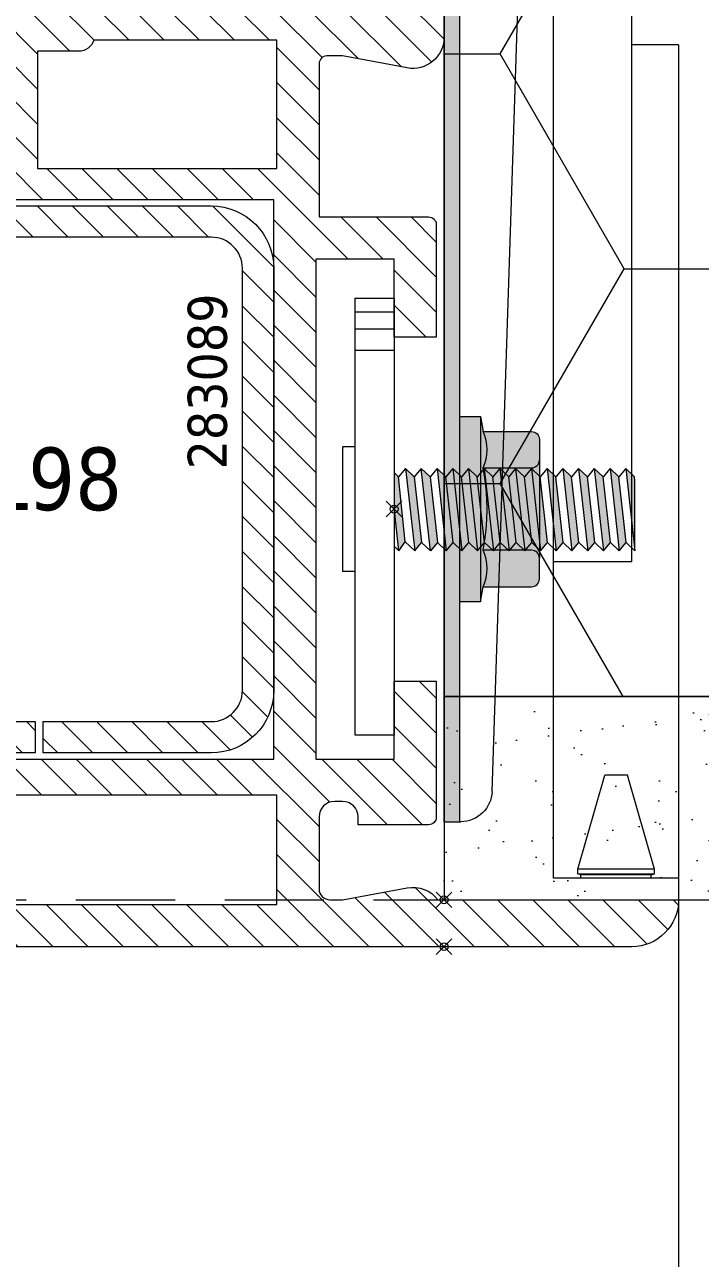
# Model space of a CAD drawing. Header units: millimetres. Extents: x -20000 to 230000, y -17405 to 25402.
# Drawn here: x 45348.2 to 45391.4, y -5975 to -5896.1 of the extents above; entities that cross this region are included whole.
import ezdxf

# ---------------------------------------------------------------- set-up
doc = ezdxf.new("R2010")
doc.units = ezdxf.units.MM
doc.header["$PDMODE"] = 35
doc.header["$PDSIZE"] = 0.5
doc.linetypes.add('CACHE', pattern=[9.524999999999999, 6.35, -3.175])
doc.layers.get('0').update_dxf_attribs({"lineweight": 13})
doc.layers.get('Defpoints').update_dxf_attribs({"true_color": 0xc2a584})
doc.layers.add('0 - Invisible', color=43, linetype='Continuous', lineweight=0, plot=False)
for name, color, linetype, lineweight in [('1 - Acier', 160, 'Continuous', 13), ('1 - INTERROMPU', 253, 'CACHE', 13), ('1 - Isolant', 132, 'Continuous', 13), ('1 - Platre', 252, 'Continuous', 13), ('1 - PVC', 7, 'Continuous', 13)]:
    doc.layers.add(name, color=color, linetype=linetype, lineweight=lineweight)
doc.layers.add('1 - Cache', color=7, linetype='Continuous', lineweight=0, true_color=0xffffff)
doc.styles.add('Texte Poralu', font='tahomabd.ttf')
doc.dimstyles.new('30 - 1000', dxfattribs={"dimtxt": 10, "dimasz": 10, "dimexe": 5, "dimexo": 2.5, "dimgap": 5, "dimtad": 1, "dimdec": 1, "dimtxsty": 'Texte Poralu', "dimcen": 5, "dimazin": 0, "dimtfac": 1, "dimtdec": 1, "dimtmove": 0, "dimatfit": 3, "dimfxl": 1, "dimarcsym": 0})

# ---------------------------------------------------------------- blocks, each defined once
blk = doc.blocks.new('*U437')
at = {"layer": '1 - Isolant'}
h = blk.add_hatch(dxfattribs=at)
h.set_pattern_fill('HONEY', color=256, scale=5)
h.set_pattern_definition([(0, (47.49993897719287, -1.4210854715202e-14), (23.8125, 13.748153225), [15.875, -31.75]), (120, (47.49993897719287, -1.4210854715202e-14), (-23.81249994797095, 13.74815331511695), [15.87499999999996, -31.74999999999991]), (59.99999999999999, (47.49993897719287, -1.4210854715202e-14), (5.202904551637744e-08, 27.49630654011694), [-31.75, 15.875])])
h.paths.add_polyline_path([(150.0000385328185, -87.00000000000001), (150.0000385328185, 0), (7.499900444374376, 0), (7.499900444374376, -87.00000000000001)])
at = {"layer": '1 - Platre'}
h = blk.add_hatch(dxfattribs=at)
h.set_pattern_fill('AR-SAND', color=256, scale=0.1)
h.set_pattern_definition([(37.50000000000001, (47.49993897719287, -1.4210854715202e-14), (-0.1600031295984046, 4.894132373293424), [0, -3.860800000000001, 0, -4.318000000000001, 0, -4.1275]), (7.499999999999999, (47.49993897719287, -1.4210854715202e-14), (4.495232831380027, 7.168251005683543), [0, -2.0828, 0, -3.4798, 0, -1.3335]), (327.5, (44.37573897719287, -1.4210854715202e-14), (7.90992370241458, 0.01437184678545691), [0, -1.27, 0, -4.572, 0, -5.969]), (317.5, (44.37573897719287, -1.4210854715202e-14), (7.635564524722972, 2.229293232572162), [0, -0.635, 0, -2.9972, 0, -3.429])])
h.paths.add_polyline_path([(150.0000385328185, -100), (150.0000385328185, -87.00000000000001), (7.499900444374376, -87.00000000000001), (7.499900444374376, -100)])
at = {"layer": '1 - Isolant'}
blk.add_lwpolyline([(150.0000385328185, 0), (7.499900444374376, 0), (7.499900444374376, -87.00000000000001), (150.0000385328185, -87.00000000000001)], dxfattribs=at)
at = {"layer": '1 - Platre'}
blk.add_lwpolyline([(150.0000385328185, -87.00000000000001), (7.499900444374376, -87.00000000000001), (7.499900444374376, -100), (150.0000385328185, -100)], dxfattribs=at)
blk = doc.blocks.new('*U416')
at = {"layer": '1 - Acier', "linetype": 'ByBlock'}
h = blk.add_hatch(color=256, dxfattribs=at)
h.paths.add_polyline_path([(95, 5.817072295949927e-15), (95, -0.9999999999999942), (32.4142135623697, -0.999999999999998), (32, 1.959434878635765e-15)])
h.paths.add_polyline_path([(1.000000000000002, -32.41421356237333), (1.959434878635765e-15, -32), (32, 1.959434878635765e-15), (32.4142135623697, -0.999999999999998)])
h.paths.add_polyline_path([(1.000000000000004, -70), (4.286263797015736e-15, -70), (1.959434878635765e-15, -32), (1.000000000000002, -32.41421356237333)])
for p, q in [((95, 5.817072295949927e-15), (32, 1.959434878635765e-15)), ((95, 5.817072295949927e-15), (95, -1.064573057123192)), ((95, -0.9999999999999942), (32.4142135623697, -0.999999999999998)), ((93.065614915904, -3.06349643805151), (34.07106781186303, -4.999999999999998))]:
    blk.add_line(p, q, dxfattribs=at)
blk.add_arc((93, -1.064573057123192), 2, 271.8800662418413, 0, dxfattribs=at)
blk = doc.blocks.new('*U417')
at = {"layer": '1 - Acier', "linetype": 'ByBlock'}
h = blk.add_hatch(color=256, dxfattribs=at)
h.paths.add_polyline_path([(-0.1319388488609541, 9.094947017729282e-13), (-2.341059734662849, 9.094947017729282e-13), (-2.071149410279758, -0.2876097322105124), (2.100806369788188, -0.7085434022692425), (2.672532832795696, -0.3116070413443595)])
h.paths.add_polyline_path([(-2.598227167200093, -0.7321226444573767), (-2.071149410285215, -1.293763600085185), (2.145455075873543, -1.76227382147863), (2.672532832799334, -1.317760909228127)])
h.paths.add_polyline_path([(-2.598227167203731, -1.738276512335688), (-2.071149410281577, -2.299917467968953), (2.145455075879, -2.768427689362397), (2.672532832797515, -2.323914777110076)])
h.paths.add_polyline_path([(-2.598227167201912, -2.744430380219455), (-2.071149410285215, -3.306071335849083), (2.145455075879, -3.774581557242527), (2.672532832797515, -3.330068644990206)])
h.paths.add_polyline_path([(-2.598227167200093, -3.750584248103223), (-2.071149410283396, -4.312225203731032), (2.145455075879, -4.780735425126295), (2.672532832797515, -4.336222512872155)])
h.paths.add_polyline_path([(-2.598227167201912, -4.756738115983353), (-2.071149410283396, -5.3183790716148), (2.145455075880819, -5.786889293008244), (2.672532832799334, -5.342376380754104)])
h.paths.add_polyline_path([(-2.598227167201912, -5.762891983865302), (-2.071149410285215, -6.324532939494929), (2.145455075877181, -6.793043160886555), (2.672532832797515, -6.348530248637871)])
h.paths.add_polyline_path([(-2.598227167201912, -6.769045851747251), (-2.071149410285215, -7.330686807378697), (2.145455075877181, -7.799197028770323), (2.672532832797515, -7.35468411651982)])
h.paths.add_polyline_path([(-2.598227167200093, -7.7751997196292), (-2.071149410283396, -8.336840675260646), (2.145455075880819, -8.805350896652271), (2.672532832799334, -8.360837984398131)])
h.paths.add_polyline_path([(-2.598227167203731, -8.78135358750933), (-2.071149410283396, -9.342994543142595), (2.145455075879, -9.81150476453604), (2.672532832795696, -9.366991852281899)])
h.paths.add_polyline_path([(-2.598227167201912, -9.787507455391278), (-2.071149410283396, -10.34914841102272), (2.145455075879, -10.81765863241617), (2.672532832797515, -10.37314572016567)])
h.paths.add_polyline_path([(-2.598227167201912, -10.79366132327323), (-2.071149410283396, -11.35530227890649), (2.145455075875362, -11.82381250029994), (2.672532832795696, -11.3792995880458)])
h.paths.add_polyline_path([(-2.598227167201912, -11.79981519115518), (-2.071149410283396, -12.36145614678844), (2.145455075877181, -12.82996636818007), (2.672532832799334, -12.38545345592956)])
h.paths.add_polyline_path([(-2.598227167201912, -12.80596905903712), (-2.071149410283396, -13.36761001467039), (2.145455075877181, -13.83612023606383), (2.672532832795696, -13.39160732380969)])
h.paths.add_polyline_path([(-2.598227167200093, -13.81212292692271), (-2.071149410283396, -14.37376388255052), (2.145455075879, -14.84227410394396), (2.672532832799334, -14.39776119169346)])
h.paths.add_polyline_path([(-2.598227167201912, -14.81827679480284), (-2.071149410283396, -15.37991775043429), (-1.809540957738135, -15.40898527014633), (2.666520869714077, -15.40898527015179), (2.672532832793877, -15.40391505957177)])
for p, q in [((-2.598227167201912, -1.738276512339326), (-2.5702682626561, -1.714697270149372)), ((-2.071149410283396, -2.299917467968953), (-2.598227167201912, -1.738276512339326)), ((-2.598227167201912, -2.744430380219455), (-2.071149410283396, -2.299917467968953)), ((-2.071149410283396, -3.306071335850902), (-2.598227167201912, -2.744430380219455)), ((-2.598227167201912, -2.744430380219455), (2.672532832797515, -3.330068644990206)), ((2.672532832797515, -3.330068644990206), (2.145455075877181, -2.768427689360578)), ((-2.598227167201912, -3.750584248101404), (-2.071149410283396, -3.306071335850902)), ((-2.071149410283396, -4.312225203732851), (-2.598227167201912, -3.750584248101404)), ((-2.598227167201912, -3.750584248101404), (2.672532832797515, -4.336222512872155)), ((2.145455075877181, -3.774581557242527), (-2.071149410283396, -3.306071335850902)), ((2.672532832797515, -3.330068644990206), (2.145455075877181, -3.774581557242527)), ((2.672532832797515, -4.336222512872155), (2.145455075877181, -3.774581557242527)), ((-2.598227167201912, -4.756738115983353), (-2.071149410283396, -4.312225203732851)), ((2.145455075877181, -4.780735425124476), (-2.071149410283396, -4.312225203732851)), ((2.672532832797515, -4.336222512872155), (2.145455075877181, -4.780735425124476)), ((-2.071149410283396, -5.3183790716148), (-2.598227167201912, -4.756738115983353)), ((-2.598227167201912, -4.756738115983353), (2.672532832797515, -5.342376380754104)), ((-2.598227167201912, -5.762891983865302), (-2.071149410283396, -5.3183790716148)), ((2.145455075877181, -5.786889293006425), (-2.071149410283396, -5.3183790716148)), ((2.672532832797515, -5.342376380754104), (2.145455075877181, -4.780735425124476)), ((2.672532832797515, -5.342376380754104), (2.145455075877181, -5.786889293006425)), ((-2.071149410283396, -6.324532939496748), (-2.598227167201912, -5.762891983865302)), ((-2.598227167201912, -5.762891983865302), (2.672532832797515, -6.348530248636052)), ((2.672532832797515, -6.348530248636052), (2.145455075877181, -5.786889293006425)), ((-2.598227167201912, -6.769045851747251), (-2.071149410283396, -6.324532939496748)), ((-2.071149410283396, -7.330686807378697), (-2.598227167201912, -6.769045851747251)), ((-2.598227167201912, -6.769045851747251), (2.672532832797515, -7.354684116518001)), ((2.145455075877181, -6.793043160888374), (-2.071149410283396, -6.324532939496748)), ((2.672532832797515, -6.348530248636052), (2.145455075877181, -6.793043160888374)), ((2.672532832797515, -7.354684116518001), (2.145455075877181, -6.793043160888374)), ((-2.598227167201912, -7.7751997196292), (-2.071149410283396, -7.330686807378697)), ((-2.071149410283396, -8.336840675260646), (-2.598227167201912, -7.7751997196292)), ((-2.598227167201912, -7.7751997196292), (2.672532832797515, -8.36083798439995)), ((2.145455075877181, -7.799197028770323), (-2.071149410283396, -7.330686807378697)), ((2.672532832797515, -7.354684116518001), (2.145455075877181, -7.799197028770323)), ((2.672532832797515, -8.36083798439995), (2.145455075877181, -7.799197028770323)), ((-2.598227167201912, -8.781353587511148), (-2.071149410283396, -8.336840675260646)), ((2.145455075877181, -8.805350896652271), (-2.071149410283396, -8.336840675260646)), ((2.672532832797515, -8.36083798439995), (2.145455075877181, -8.805350896652271)), ((-2.071149410283396, -9.342994543142595), (-2.598227167201912, -8.781353587511148)), ((-2.598227167201912, -8.781353587511148), (2.672532832797515, -9.366991852281899)), ((-2.598227167201912, -9.787507455393097), (-2.071149410283396, -9.342994543142595)), ((2.145455075877181, -9.81150476453422), (-2.071149410283396, -9.342994543142595)), ((2.672532832797515, -9.366991852281899), (2.145455075877181, -8.805350896652271)), ((2.672532832797515, -9.366991852281899), (2.145455075877181, -9.81150476453422)), ((-2.071149410283396, -10.34914841102454), (-2.598227167201912, -9.787507455393097)), ((-2.598227167201912, -9.787507455393097), (2.672532832797515, -10.37314572016385)), ((2.672532832797515, -10.37314572016385), (2.145455075877181, -9.81150476453422)), ((-2.598227167201912, -10.79366132327505), (-2.071149410283396, -10.34914841102454)), ((-2.071149410283396, -11.35530227890649), (-2.598227167201912, -10.79366132327505)), ((-2.598227167201912, -10.79366132327505), (2.672532832797515, -11.3792995880458)), ((2.145455075877181, -10.81765863241617), (-2.071149410283396, -10.34914841102454)), ((2.672532832797515, -10.37314572016385), (2.145455075877181, -10.81765863241617)), ((2.672532832797515, -11.3792995880458), (2.145455075877181, -10.81765863241617)), ((-2.598227167201912, -11.79981519115699), (-2.071149410283396, -11.35530227890649)), ((-2.071149410283396, -12.36145614678844), (-2.598227167201912, -11.79981519115699)), ((-2.598227167201912, -11.79981519115699), (2.672532832797515, -12.38545345592775)), ((2.145455075877181, -11.82381250029812), (-2.071149410283396, -11.35530227890649)), ((2.672532832797515, -11.3792995880458), (2.145455075877181, -11.82381250029812)), ((2.672532832797515, -12.38545345592775), (2.145455075877181, -11.82381250029812)), ((-2.598227167201912, -12.80596905903894), (-2.071149410283396, -12.36145614678844)), ((2.145455075877181, -12.82996636818007), (-2.071149410283396, -12.36145614678844)), ((2.672532832797515, -12.38545345592775), (2.145455075877181, -12.82996636818007)), ((-2.071149410283396, -13.36761001467039), (-2.598227167201912, -12.80596905903894)), ((-2.598227167201912, -12.80596905903894), (2.672532832797515, -13.39160732380969)), ((-2.598227167201912, -13.81212292692089), (-2.071149410283396, -13.36761001467039)), ((2.145455075877181, -13.83612023606202), (-2.071149410283396, -13.36761001467039)), ((2.672532832797515, -13.39160732380969), (2.145455075877181, -12.82996636818007)), ((2.672532832797515, -13.39160732380969), (2.145455075877181, -13.83612023606202)), ((-2.071149410283396, -14.37376388255234), (-2.598227167201912, -13.81212292692089)), ((-2.598227167201912, -13.81212292692089), (2.672532832797515, -14.39776119169164)), ((2.672532832797515, -14.39776119169164), (2.145455075877181, -13.83612023606202)), ((-2.598227167201912, -14.81827679480284), (-2.071149410283396, -14.37376388255234)), ((-2.071149410283396, -15.37991775043429), (-2.598227167201912, -14.81827679480284)), ((-2.598227167201912, -14.81827679480284), (2.672532832797515, -15.40391505957359)), ((2.145455075877181, -14.84227410394396), (-2.071149410283396, -14.37376388255234)), ((2.672532832797515, -14.39776119169164), (2.145455075877181, -14.84227410394396)), ((2.672532832797515, -15.40391505957359), (2.145455075877181, -14.84227410394396)), ((-2.598227167201912, -15.40898527014997), (-2.598227167201912, -15.40898527014997)), ((-1.809540957749049, -15.40898527014633), (-2.071149410283396, -15.37991775043429)), ((2.666520869712258, -15.40898527015179), (-1.809540957749049, -15.40898527014633)), ((2.672532832797515, -15.40391505957359), (2.666520869712258, -15.40898527015179))]:
    blk.add_line(p, q, dxfattribs=at)
for points in [[(4.000000000000001, 2.499999999999091), (4.000000000000001, 3.269392237766624), (-4, 3.269392237766624), (-4, 2.500000000000909)], [(-12.63378229391128, 2.500000000000909), (-12.63378229391128, 9.094947017729282e-13)], [(-11.52694870436244, 2.500000000000909), (-11.52694870436244, 9.094947017729282e-13)], [(-10.17949923135529, 2.500000000000909), (-10.17949923135529, 9.094947017729282e-13)], [(-2.071149410283396, -1.293763600087004), (-2.598227167201912, -0.7321226444573767), (2.672532832797515, -1.317760909228127), (2.100806369786369, -0.7085434022692425), (-2.071149410283396, -0.2876097322068745), (-2.341059734664668, 9.094947017729282e-13)], [(2.380101985747388, 9.094947017729282e-13), (2.672532832797515, -0.3116070413461784), (-0.1319388488664111, 9.094947017729282e-13)], [(-2.598227167201912, -0.7321226444573767), (-2.071149410283396, -0.2876097322068745)], [(2.672532832797515, -0.3116070413461784), (2.100806369786369, -0.7085434022692425)], [(2.672532832797515, -1.317760909228127), (2.145455075877181, -1.76227382147863)]]:
    blk.add_lwpolyline(points, dxfattribs=at)
for points in [[(-13.5, 2.500000000000909), (-13.5, 9.094947017729282e-13), (14.45930138959739, -9.094947017729282e-13), (14.45930138959739, 2.499999999999091)], [(2.145455075877181, -1.76227382147863), (2.672532832797515, -2.323914777110076), (-2.598227167201912, -1.738276512339326), (-2.071149410283396, -1.293763600087004)], [(2.672532832797515, -2.323914777110076), (-2.598227167201912, -1.738276512339326), (-2.071149410283396, -2.299917467968953), (2.145455075877181, -2.768427689360578)]]:
    blk.add_lwpolyline(points, close=True, dxfattribs=at)
blk = doc.blocks.new('*U418')
at = {"layer": '1 - Acier', "linetype": 'ByBlock'}
h = blk.add_hatch(color=256, dxfattribs=at)
h.paths.add_polyline_path([(5.929604999999363, 1.317689999999857), (4.96329372923902, 1.493380243078718), (4.685162751720789, 1.607638021439925), (4.396052781119586, 1.690278267478789), (4.099554961920155, 1.740276696838919), (3.799334229241147, 1.757011359839453), (3.499115253480348, 1.740276696838919), (3.202613920439042, 1.690278267478789), (2.913505706759686, 1.607638021439925), (2.635379999999721, 1.493380243078718), (1.982281885319033, 1.608462016920384), (1.324262637721411, 1.690865078759089), (0.6629544358802448, 1.740392653558956), (7.105427357601002e-15, 1.756914729239725), (-0.6629526789602025, 1.740392653560775), (-1.32426088079955, 1.690865078760908), (-1.982281885320837, 1.608462016920384), (-2.635392298439903, 1.493380243080537), (-2.913525032879981, 1.607638021439925), (-3.202633246559337, 1.690278267480608), (-3.499131065760587, 1.740273183000681), (-3.799353555359623, 1.757007846001216), (-4.099570774200394, 1.740273183000681), (-4.396072107239881, 1.690274753640551), (-4.685178564001028, 1.607638021439925), (-4.963306027681021, 1.493380243080537), (-5.929604999999349, 1.317689999999857)])
h.paths.add_polyline_path([(-3.135392298439903, 5.095071513840594, -0.4142135623731282), (-2.635392298439903, 4.595071513840594, -0.4142135623730951), (-2.135392298439903, 5.095071513838775)])
h.paths.add_polyline_path([(2.135379999999721, 5.095071513838775, -0.4142135623731282), (2.635379999999721, 4.595071513838775, -0.4142135623730951), (3.135379999999721, 5.095071513838775)])
at = {"layer": '1 - Cache'}
h = blk.add_hatch(color=256, dxfattribs=at)
h.paths.add_polyline_path([(2.635379999999721, 1.493380243078718), (2.913505706759685, 1.607638021439925), (3.202613920439044, 1.690278267478789), (3.499115253480345, 1.740276696838919), (3.799334229239329, 1.757011359839453), (4.099554961920155, 1.740276696838919), (4.396052781119587, 1.690278267478788), (4.685162751718972, 1.607638021439926), (4.96329372923902, 1.493380243078718), (4.96329372923902, 4.595071513838775, 0.4142135623730951), (4.46329372923902, 5.095071513838775), (3.135379999999841, 5.095071513839093, 0.4142135623733516), (2.635379999999721, 4.595071513838775)])
h.paths.add_polyline_path([(0.6629544358802427, 1.740392653558956), (1.324262637719597, 1.690865078759088), (1.982281885319036, 1.608462016920385), (2.635379999999721, 1.493380243078718), (2.635379999999721, 4.595071513838775, -0.4142135623733516), (3.135379999999841, 5.095071513839093), (-3.135392298439903, 5.095071513840594, -0.4142135623730951), (-2.635392298439903, 4.595071513840594), (-2.635392298439903, 1.493380243080537), (-1.982281885320844, 1.608462016920383), (-1.324260880799536, 1.690865078760909), (-0.6629526789602057, 1.740392653560775), (1.013590467041649e-14, 1.756914729239724)])
h.paths.add_polyline_path([(-4.963306027681022, 1.493380243080537), (-4.685178564001024, 1.607638021439925), (-4.396072107239887, 1.690274753640551), (-4.099570774200391, 1.740273183000682), (-3.799353555359622, 1.757007846001215), (-3.499131065760588, 1.740273183000682), (-3.202633246561156, 1.690278267480608), (-2.91352503287998, 1.607638021439924), (-2.635392298439903, 1.493380243080537), (-2.635392298439903, 4.595071513840594, 0.4142135623730951), (-3.135392298439903, 5.095071513840594), (-4.463306027681021, 5.095071513840594, 0.4142135623730951), (-4.963306027681021, 4.595071513840594)])
h.paths.add_polyline_path([(5.929604999999357, 0), (5.929604999999362, 1.317689999999857), (-5.929604999999349, 1.317689999999857), (-5.929604999999349, 0)])
at = {"layer": '1 - Acier', "linetype": 'ByBlock'}
for points in [[(-5.929604999999349, 1.317689999999857), (-4.963306027681021, 1.493380243080537), (-4.685178564001028, 1.607638021439925), (-4.396072107239881, 1.690274753640551), (-4.099570774200394, 1.740273183000681), (-3.799353555359623, 1.757007846001216), (-3.499131065760587, 1.740273183000681), (-3.202633246561156, 1.690278267480608), (-2.913525032879981, 1.607638021439925), (-2.635392298439903, 1.493380243080537), (-1.982281885320837, 1.608462016920384), (-1.32426088079955, 1.690865078760908), (-0.6629526789602025, 1.740392653560775), (7.105427357601002e-15, 1.756914729239725), (0.6629544358802448, 1.740392653558956), (1.324262637719592, 1.690865078759089), (1.982281885319033, 1.608462016920384), (2.635379999999721, 1.493380243078718), (2.635379999999721, 4.595071513838775, -0.414213562373095), (3.135379999999721, 5.095071513838775)], [(-4.963306027681021, 1.493380243080537), (-4.963306027681021, 4.595071513840594, -0.414213562373095), (-4.463306027681021, 5.095071513840594), (-3.135392298439903, 5.095071513840594)], [(5.929604999999363, 1.317689999999857), (4.96329372923902, 1.493380243078718), (4.96329372923902, 4.595071513838775, 0.414213562373095), (4.46329372923902, 5.095071513838775), (-3.135392298439903, 5.095071513840594, -0.414213562373095), (-2.635392298439903, 4.595071513840594), (-2.635392298439903, 1.493380243080537)]]:
    blk.add_lwpolyline(points, format="xyb", dxfattribs=at)
blk.add_lwpolyline([(2.635379999999721, 1.493380243078718), (2.913505706759686, 1.607638021439925), (3.202613920439042, 1.690278267478789), (3.499115253480348, 1.740276696838919), (3.799334229239328, 1.757011359839453), (4.099554961920155, 1.740276696838919), (4.396052781119586, 1.690278267478789), (4.68516275171897, 1.607638021439925), (4.96329372923902, 1.493380243078718)], dxfattribs=at)
blk.add_lwpolyline([(-5.929604999999349, 1.317689999999857), (-5.929604999999349, 0), (5.929604999999356, 0), (5.929604999999363, 1.317689999999857)], close=True, dxfattribs=at)
blk = doc.blocks.new('*U419')
for name, p, rotation in [('*U417', (0, 0), 90), ('*U418', (4.200000000011637, 0), 270)]:
    blk.add_blockref(name, p, dxfattribs=dict(rotation=rotation))
blk = doc.blocks.new('Rehau - DL98')
at = {"layer": '1 - PVC', "linetype": 'ByBlock'}
h = blk.add_hatch(dxfattribs=at)
h.set_pattern_fill('ANSI31', color=256, scale=0.5, angle=270, style=0)
h.set_pattern_definition([(315, (98, 0), (1.122532015133644, 1.122532015133644), [])])
h.paths.add_polyline_path([(1.879529492071015, 37.82031643489609, 0.3966685553808879), (0, 35.8239480178454), (0, 0), (1.799999999988358, 0, 0.4689688986931894), (3.766506847430719, 2.364487062906846), (2.999999999985448, 6.499999999883585), (3, 14.99999999994179), (38, 15), (39.80000000000291, 15, 0.4689688986932354), (41.76650684743072, 17.36448706290685), (41, 21.5), (41, 22.5, -0.4142135623730951), (41.5, 23), (51.30000000000291, 23), (51.30000000000291, 16, 0.4142135623730951), (51.80000000000291, 15.5), (58.99999999998545, 15.5), (59, 18.20000000001164), (54.00000000001455, 18.20000000001164), (54.00000000001455, 23.20000000006985), (68, 23.20000000001164), (86.00000000001455, 23.20000000001164), (86.00000000001455, 18.20000000001164), (81.00000000001455, 18.20000000001164), (80.99999999998545, 15.5), (89.69999999999709, 15.5, 0.4142135623730951), (90.19999999999709, 16), (90.19999999999709, 20.5), (89.69999999999709, 20.5, -0.4142135623730951), (88.69999999999709, 21.5), (88.69999999999709, 22, -0.4142135623730951), (89.69999999999709, 23), (94.30000000000291, 23, -0.4142135623731307), (95, 22.29999999998836), (95.00000000001455, 21.5), (94.23349315256928, 17.36448706290685, 0.2850017038207022), (95, 15.40000000002328), (95, 15), (97.99999999998545, 15), (98, 25.90000000002328), (98, 66, 0.4142135623730951), (97, 67), (93, 67), (92.99999999998545, 64.29999999998836), (95.30000000000291, 64.29999999998836), (95.30000000000291, 60, -0.4142135623730951), (94.30000000000291, 59), (88.5, 59, -0.4142135623730951), (87.5, 60), (87.5, 60.5, -0.4142135623730951), (88.5, 61.5), (89, 61.5), (89, 67), (86.49999999998545, 67), (86.7624659905996, 64), (68.32562743491144, 62.5489893371705), (67.99999999998545, 62.22336190222995), (67.72188789721986, 62.50147400511196), (51.57845909573371, 61.23095860442845, -0.4374089726612938), (50.5, 62.22787593811518), (50.5, 77.5), (52, 77.5), (52, 80.00525588833261, 0.3394542588165427), (51.85176380905614, 80.19844105356606), (50.75176380902121, 80.49318516528001, 0.493145426031467), (50.5, 80.29999999998836), (50.5, 79.54999999998836, -0.4931454260510824), (50.12235428644635, 79.26022225210909), (47.37059047745424, 79.99755514250137, -0.3394542588633446), (47, 80.48051805567229), (47, 83.51948194432771, -0.3394542588633955), (47.37059047745424, 84.00244485749863), (50.1223542864609, 84.73977774789091, -0.4931454260917456), (50.5, 84.44999999995343), (50.5, 83.70000000001164, 0.4931454260900017), (50.75176380905032, 83.50681483471999), (51.85176380901248, 83.80155894643394, 0.3394542589447556), (52, 83.9947441117256), (52.00000000001455, 87.00000000005821), (50.49999999995634, 87.00000000005821), (39.48236190978787, 84.04783277120441, 0.3394542588633612), (38, 82.11598111863714), (38, 40)])
h.paths.add_polyline_path([(38, 37.29508844472002), (38, 17.70000000001164), (2.30000000000291, 17.70000000001164), (2.30000000000291, 35.14077809988521)], flags=16)
h.paths.add_polyline_path([(40, 37.413897450082, 0.327538221718526), (40.69999999999709, 38.3678366515087), (40.69999999998254, 41), (48.19999999999709, 41), (48.19999999999709, 25.70000000001164), (46.30000000000291, 25.70000000001164), (44, 25.70000000001164), (40, 25.70000000001164)], flags=16)
h.paths.add_polyline_path([(40.70000000001164, 43), (40.69999999999709, 67), (48.20000000001164, 67), (48.20000000001164, 43)], flags=16)
h.paths.add_polyline_path([(50.19999999999709, 57.56843380007194), (50.19999999999709, 57.95192733907606, -0.3913924554663752), (50.66077045215934, 58.45038600597763), (53.69999999999709, 58.68957855878398), (53.83241696543701, 58.70000000001164), (65.5, 59.61825869936729), (65.49999999998545, 56.89999999996508), (67, 56.90000000002328), (67, 59.73631125950487), (69, 59.89371467323508), (69, 56.90000000002328), (70.5, 56.89999999996508), (70.5, 60.01176723343087), (82, 60.91683686187025), (82.00000000001455, 56.89999999996508), (83.50000000001455, 56.90000000002328), (83.5, 61.03488942218246), (84.79999999998836, 61.13720164098777), (84.80000000000291, 60.5), (84.80000000000291, 60, 0.2288714561773755), (86, 57.27236366062425), (86, 25.90000000002328), (50.19999999999709, 25.90000000002328)], flags=16)
h.paths.add_polyline_path([(40.69999999999709, 69.00000000005821), (40.70000000001164, 81.5788522270741), (44.69999999999709, 82.65064899693243), (44.69999999999709, 80.48051805567229, 0.3394542588589886), (46.77530667366227, 77.77592574205482), (48.19999999999709, 77.39418031577952), (48.19999999999709, 69)], flags=16)
h.paths.add_polyline_path([(88.30000000000291, 43), (95.29999999998836, 42.99999999994179), (95.30000000000291, 25.70000000006985), (88.29999999998836, 25.70000000006985)], flags=16)
h.paths.add_polyline_path([(88.30000000001746, 45), (88.30000000000291, 56.29999999998836), (88.69999999999709, 56.29999999998836), (88.69999999999709, 55.5, 0.4142135623730951), (89.69999999999709, 54.5), (90.19999999998254, 54.5), (90.19999999999709, 56.30000000004657), (91.80000000001746, 56.30000000004657), (91.80000000000291, 54.5), (92.30000000000291, 54.5, 0.4142135623730951), (93.30000000000291, 55.5), (93.30000000000291, 56.29999999998836), (95.30000000000291, 56.29999999998836), (95.30000000000291, 45)], flags=16)
h.paths.add_polyline_path([(98.00000000001455, 15.00000000005821), (95, 15.00000000005821), (95, 0, 0.4142135623730951), (98, 3)], flags=17)
at = {"layer": '0 - Invisible'}
for p in [(70, 18.20000000001164), (95, 15), (98, 15)]:
    blk.add_point(p, dxfattribs=at)
at = {"layer": '1 - PVC', "linetype": 'ByBlock'}
blk.add_lwpolyline([(38, 15), (39.80000000000291, 15, 0.4689688986932354), (41.76650684743072, 17.36448706290685), (41, 21.5), (41, 22.5, -0.4142135623730951), (41.5, 23), (51.30000000000291, 23), (51.30000000000291, 16, 0.4142135623730951), (51.80000000000291, 15.5), (59, 15.5), (59, 18.20000000001164), (54, 18.20000000001164), (54, 23.20000000001164), (68, 23.20000000001164), (86, 23.20000000001164), (86, 18.20000000001164), (81, 18.20000000001164), (81, 15.5), (89.69999999999709, 15.5, 0.4142135623730951), (90.19999999999709, 16), (90.19999999999709, 20.5), (89.69999999999709, 20.5, -0.4142135623730951), (88.69999999999709, 21.5), (88.69999999999709, 22, -0.4142135623730951), (89.69999999999709, 23), (94.30000000000291, 23, -0.4142135623731307), (95, 22.29999999998836), (95, 21.5), (94.23349315256928, 17.36448706290685, 0.2850017038207023), (95, 15.40000000002328), (95, 0, 0.4142135623730951), (98, 3), (98, 25.90000000002328), (98, 66, 0.4142135623730951)], format="xyb", dxfattribs=at)
blk.add_lwpolyline([(86, 57.27236366062425), (86, 25.90000000002328), (50.19999999999709, 25.90000000002328), (50.19999999999709, 57.56843380007194)], dxfattribs=at)
blk.add_lwpolyline([(88.30000000000291, 43), (95.30000000000291, 43), (95.30000000000291, 25.70000000001164), (88.30000000000291, 25.70000000001164), (88.30000000000291, 43)], close=True, dxfattribs=at)
blk.add_lwpolyline([(40, 37.413897450082, 0.327538221718526), (40.69999999999709, 38.3678366515087), (40.69999999999709, 41), (48.19999999999709, 41), (48.19999999999709, 25.70000000001164), (46.30000000000291, 25.70000000001164), (44, 25.70000000001164), (40, 25.70000000001164), (40, 37.413897450082, 0.327538221718526)], format="xyb", close=True, dxfattribs=at)
blk = doc.blocks.new('Rehau - Renfort TR 35 61')
at = {"layer": '1 - Acier', "linetype": 'ByBlock'}
h = blk.add_hatch(dxfattribs=at)
h.set_pattern_fill('ANSI31', color=256, scale=0.5, style=0)
h.set_pattern_definition([(45, (0, 0), (-1.122532015133644, 1.122532015133644), [])])
h.paths.add_polyline_path([(4, 15, 0.4142135623730951), (0, 11), (0, 0.25), (2, 0.25), (2, 11, -0.4142135623730951), (4, 13), (31, 13, -0.4142135623730951), (33, 11), (33, -11, -0.4142135623730951), (31, -13), (4, -13, -0.4142135623730951), (2, -11), (2, -0.25), (0, -0.25), (0, -11, 0.4142135623730951), (4, -15), (31, -15, 0.4142135623730951), (35, -11), (35, 11, 0.4142135623730951), (31, 15)])
blk.add_lwpolyline([(4, 15), (31, 15, -0.414213562373095), (35, 11), (35, -11, -0.414213562373095), (31, -15), (4, -15, -0.414213562373095), (0, -11), (0, -0.25), (2, -0.25), (2, -11, 0.414213562373095), (4, -13), (31, -13, 0.414213562373095), (33, -11), (33, 11, 0.414213562373095), (31, 13), (4, 13, 0.414213562373095), (2, 11), (2, 0.25), (0, 0.25), (0, 11, -0.414213562373095)], format="xyb", close=True, dxfattribs=at)
blk = doc.blocks.new('*U711')
at = {"xscale": -1}
for name, p, rotation in [('*U416', (17.49999999999997, 6.217248937900978e-15), 90), ('Rehau - DL98', (32.5, -4.999999999999994), 90), ('*U419', (14.29999999998836, -75), 180)]:
    blk.add_blockref(name, p, dxfattribs=dict(at, rotation=rotation))
at = {"rotation": 90.00000000000001}
blk.add_blockref('Rehau - Renfort TR 35 61', (-8.400000000023283, -90.59999999999854), dxfattribs=at)
at = {"insert": (2.375052806397434, -66.83033066757343), "char_height": 2.5, "attachment_point": 5, "rotation": 90.00000000000001, "style": 'Texte Poralu'}
blk.add_mtext('283089', dxfattribs=at)
at = {"insert": (-9.234216900047613, -73.09999999999127), "char_height": 4, "attachment_point": 5, "style": 'Texte Poralu'}
blk.add_mtext('DL98', dxfattribs=at)
blk = doc.blocks.new('Rehau - VR MB 190 - Vue de dessus de la joue droite')
at = {"layer": '1 - PVC', "linetype": 'ByBlock'}
for p, q in [((-8, -93.61458048899658), (-8.000000224492396, 1.299999999988358)), ((-2.999999643623596, -73.37538041721564), (-3.00000006754999, -10.61499999999069)), ((0, -40.29051354358671), (-3.000000002648449, -40.29051354358671)), ((0, -40.29051354358671), (0, -193.7999999999884)), ((-3.000000041705789, -73.37538041721564), (-8, -73.37538045819383)), ((-6.448892194559448, -93.04504843405448), (-4.72866535175126, -87.01483236881904)), ((-3.270139693559031, -87.01483236881904), (-4.72866535175126, -87.0148319840082)), ((-1.549912850750843, -93.04504843405448), (-3.270139693559031, -87.01483236881904)), ((-6.448892191925552, -93.34610558737768), (-6.448892194559448, -93.04504843405448)), ((-1.549912850750843, -93.04504843405448), (-6.448892194559448, -93.04504843405448)), ((-1.54991285338474, -93.34610558737768), (-1.549912850750843, -93.04504843405448)), ((0, -93.61458048899658), (-8, -93.61458048899658)), ((-6.24939965250087, -93.41201999108307), (-6.448892191925552, -93.34610558737768)), ((-6.448892191925552, -93.34610558737768), (-1.54991285338474, -93.34610558737768)), ((-6.249399642954813, -93.61458048899658), (-6.249399652821012, -93.41201999090845)), ((-1.749405392809422, -93.41201999108307), (-6.249399652821012, -93.4120202101767)), ((-1.749405392809422, -93.41201999108307), (-1.54991285338474, -93.34610558737768)), ((-1.749405402355478, -93.61458048899658), (-1.74940539248928, -93.41201999090845))]:
    blk.add_line(p, q, dxfattribs=at)
blk = doc.blocks.new('*U440')
at = {"linetype": 'ByBlock'}
blk.add_blockref('Rehau - VR MB 190 - Vue de dessus de la joue droite', (744.9999502221908, 0), dxfattribs=at)
blk = doc.blocks.new('*D747')
at = {"layer": 'Defpoints', "color": 0, "lineweight": -2, "transparency": 16777216}
blk.add_line((45420.00000000012, -3505.6683587772), (45455.99227669588, -3505.6683587772), dxfattribs=at)
at = {"layer": 'Defpoints', "color": 0, "transparency": 16777216}
for p in [(45417.50000000012, -3505.6683587772), (45417.50000000012, -3505.6683587772), (40000, -6005.668358777197)]:
    blk.add_point(p, dxfattribs=at)
at = {"layer": 'Defpoints', "color": 0, "transparency": 16777216, "insert": (45439.246138348, -3495.463523317159), "char_height": 10, "attachment_point": 5, "style": 'Texte Poralu'}
blk.add_mtext('2500', dxfattribs=at)

msp = doc.modelspace()

# ---------------------------------------------------------------- linework, layer by layer
at = {"layer": '1 - INTERROMPU'}
msp.add_line((44627.5398637746, -5952.071593255383), (45407.49989137139, -5952.071593255383), dxfattribs=at)

# ---------------------------------------------------------------- block references
for name, p in [('*U711', (45357.49999553027, -5852.071916476396)), ('*U437', (45367.49997544319, -5852.071593255383)), ('*U440', (44644.99997544319, -5857.071593255381))]:
    msp.add_blockref(name, p)

# ---------------------------------------------------------------- dimensions: what is measured, and where the dimension line sits
at = {"layer": 'Defpoints'}
dim = msp.add_ordinate_dim(feature_location=(45417.50000000012, -3505.6683587772), offset=(0, 0), dtype=0, origin=(40000, -6005.668358777197), dimstyle='30 - 1000', dxfattribs=at)
dim.commit()
dim.dimension.update_dxf_attribs({"geometry": '*D747', "text_midpoint": (45439.246138348, -3495.463523317159)})

doc.saveas('drawing.dxf')
